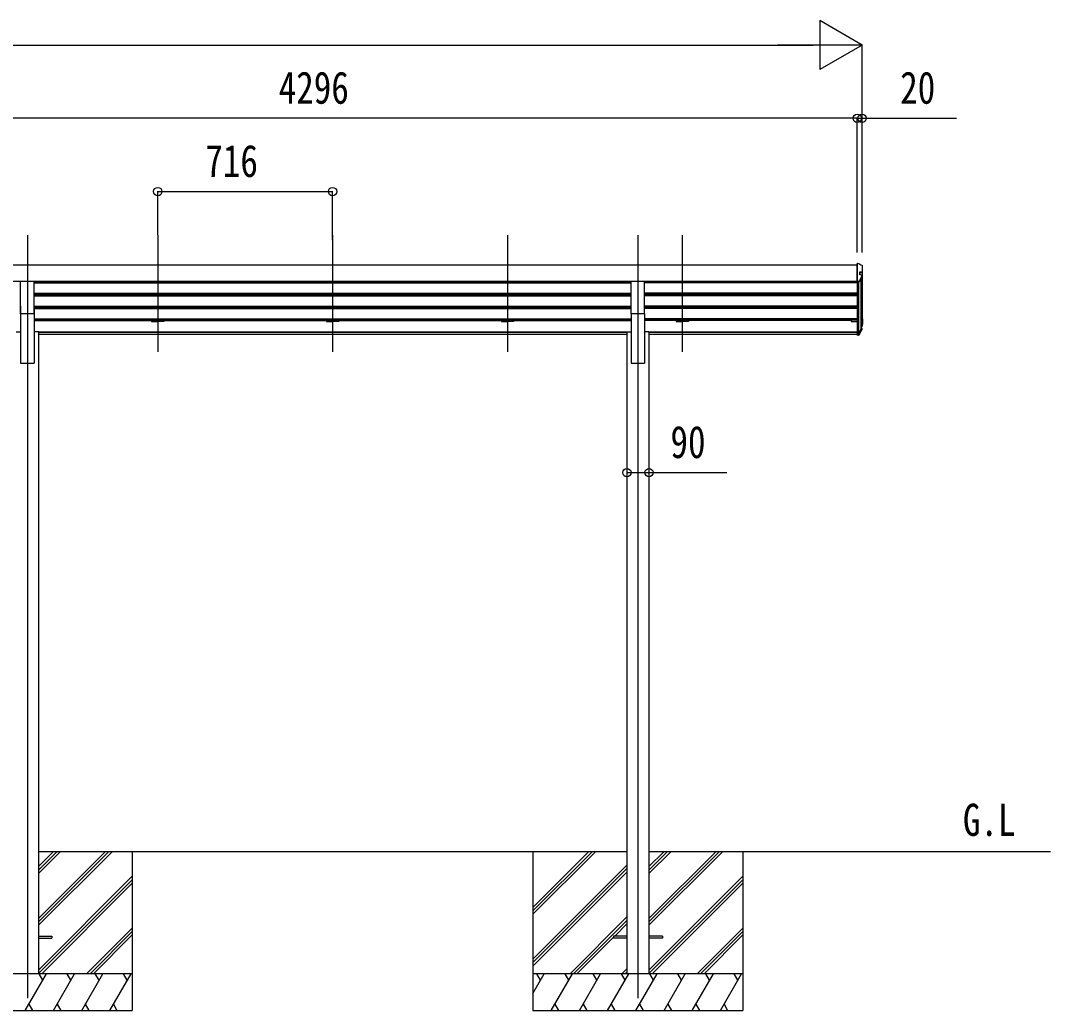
# Model space of a CAD drawing. Units: millimetres, scale not verified. Extents: x -16820 to 16820, y -11880 to 11880.
# Drawn here: x -1487 to 2729, y -6850 to -2797 of the extents above; entities that cross this region are included whole.
import ezdxf
from ezdxf.enums import TextEntityAlignment as Align

# ---------------------------------------------------------------- set-up
doc = ezdxf.new("R2010")
doc.units = ezdxf.units.MM
doc.header["$LTSCALE"] = 50
for name, color, linetype in [('0-2_USER1', 3, 'Continuous'), ('0-4_YKK_12', 2, 'Continuous'), ('0-5_YKK_13', 4, 'Continuous'), ('0-6_YKK_A1', 4, 'Continuous'), ('0-7_YKK_D', 6, 'Continuous')]:
    doc.layers.add(name, color=color, linetype=linetype)
doc.styles.add('ＭＳ ゴシック', font='')
doc.styles.get('ＭＳ ゴシック').set_extended_font_data('MS Gothic')

msp = doc.modelspace()

# ---------------------------------------------------------------- linework, layer by layer
at = {"layer": '0-4_YKK_12'}
for p, q in [((-1459.72, -3675.6), (-1459.72, -4153.12)), ((-925.91, -3675.6), (-925.91, -4153.12)), ((-209.91, -3675.6), (-209.91, -4153.12)), ((506.09, -3675.6), (506.09, -4153.12)), ((1040.28, -3675.6), (1040.28, -4153.12)), ((1222.09, -3675.6), (1222.09, -4153.12)), ((-1459.72, -4106.44), (-1459.72, -6800.01)), ((1040.28, -4106.44), (1040.28, -6800.01))]:
    msp.add_line(p, q, dxfattribs=at)
at = {"layer": '0-5_YKK_13'}
for p, q in [((1939.1, -3790.81), (1938.08, -3790.81)), ((1938.08, -3864.88), (1938.08, -3790.81)), ((1958.08, -3829.7), (1949.28, -3829.7)), ((1960.08, -3823.14), (1960.08, -3802.11)), ((1960.08, -3827.71), (1960.08, -3823.14)), ((-1487.22, -3997.44), (-1487.22, -3865.64)), ((-1432.22, -3865.64), (-1487.22, -3865.64)), ((-1432.22, -3997.44), (-1432.22, -3865.64)), ((1012.78, -3997.44), (1012.78, -3865.64)), ((1067.78, -3865.64), (1012.78, -3865.64)), ((1067.78, -3997.44), (1067.78, -3865.64)), ((1944.09, -3864.88), (1938.08, -3864.88)), ((1944.09, -3867.99), (1938.08, -3867.99)), ((1957.47, -3845.61), (1945.85, -3866.95)), ((1957.71, -3840.48), (1957.71, -3844.66)), ((-1432.22, -3997.44), (-1487.22, -3997.44)), ((1067.78, -3997.44), (1012.78, -3997.44)), ((1958.08, -4039.67), (1953.31, -4039.67)), ((1958.08, -4041.16), (1953.31, -4041.16)), ((1953.31, -4047.7), (1958.08, -4047.7)), ((1958.58, -4018.26), (1958.58, -4039.18)), ((1960.08, -4018.26), (1960.08, -4039.18)), ((1960.08, -4045.74), (1960.08, -4039.18)), ((1938.08, -4077.96), (1938.08, -4077.69)), ((1944.09, -4077.96), (1938.08, -4077.96)), ((1938.08, -4079.45), (1938.08, -4077.96)), ((1938.08, -4084.55), (1938.08, -4079.45)), ((1944.09, -4079.45), (1938.08, -4079.45)), ((1944.09, -4084.55), (1938.08, -4084.55)), ((1954.96, -4058.02), (1944.36, -4077.47)), ((1956.15, -4056.36), (1944.53, -4077.7)), ((1957.47, -4057.07), (1945.85, -4078.41)), ((1953.11, -4054.09), (1955.82, -4054.14)), ((1953.11, -4055.49), (1955.74, -4055.63)), ((1953.11, -4056.01), (1955.74, -4056.15)), ((1957.71, -4056.12), (1957.71, -4062.28)), ((-1414.52, -6545.45), (-1359.52, -6545.45)), ((-1414.52, -6554.45), (-1359.52, -6554.45)), ((-1359.52, -6545.45), (-1359.52, -6554.45)), ((940.08, -6545.45), (940.08, -6554.45)), ((995.08, -6545.45), (940.08, -6545.45)), ((995.08, -6554.45), (940.08, -6554.45)), ((1140.48, -6545.45), (1085.48, -6545.45)), ((1140.48, -6554.45), (1085.48, -6554.45)), ((1140.48, -6545.45), (1140.48, -6554.45))]:
    msp.add_line(p, q, dxfattribs=at)
for points in [[(1939.1, -3790.81), (1939.75, -3790.91), (1940.01, -3791.02)], [(1949.28, -3838.08), (1949.28, -3825.16), (1958.08, -3825.16)], [(1957.47, -3845.61), (1957.65, -3845.14), (1957.71, -3844.66)], [(1955.08, -4057.55), (1955.05, -4057.79), (1954.96, -4058.02)]]:
    msp.add_lwpolyline(points, dxfattribs=at)
for centre, radius, start, end in [((1958.07, -3823.15), 2.01, 270.26972, 0.34354), ((1958.09, -3827.71), 2, 269.84307, 359.8422), ((1958.09, -3802.12), 1.99, 0.21727, 87.38971), ((1944.07, -3862.91), 1.98, 270.47308, 333.77211), ((1944.09, -3865.99), 2, 269.9369, 331.34316), ((1955.67, -3840.48), 2.05, 331.46438, 85.83854), ((1957.08, -4038.7), 0.996, 282.79822, 359.86716), ((1958.1, -4045.72), 1.98, 269.27462, 359.46746), ((1958.08, -4039.17), 0.499, 269.84307, 359.8422), ((1958.09, -4039.17), 2, 269.84307, 359.8422), ((1958.09, -4018.27), 1.99, 0.1468, 84.42053), ((1958.08, -4018.27), 0.498, 0.1468, 66.53744), ((1958.08, -4018.79), 0.498, 0.1468, 66.53744), ((1938.38, -4077.69), 0.298, 180.08028, 246.4037), ((1943.49, -4076.99), 1, 282.86823, 331.34595), ((1944.09, -4077.46), 0.5, 269.9369, 331.34316), ((1944.09, -4077.45), 2, 269.9369, 331.34316), ((1944.12, -4082.53), 2.02, 269.16071, 329.06047), ((1955.72, -4056.12), 0.497, 331.56379, 87.26156), ((1955.71, -4056.65), 0.5, 31.80059, 87.07178), ((1955.72, -4056.12), 1.99, 331.56379, 87.26156), ((1955.92, -4062.31), 1.79, 330.16188, 0.79479)]:
    msp.add_arc(centre, radius, start, end, dxfattribs=at)
for centre, major_axis, ratio, start_param, end_param in [((1970.83, -3818.52), (-222.61, 113.61), 0.042479, 4.7913614, 4.8729331), ((2082.65, -3818.52), (-2175.25, 113.38), 0.005463, 4.7699229, 4.7699711), ((1976.16, -3818.52), (61.55, 113.97), 0.043861, 1.7971426, 2.0027809), ((1353.95, -3818.52), (-2175.25, 113.38), 0.005463, 4.432326, 4.4354523), ((1976.16, -4017.54), (61.55, 113.97), 0.043861, 4.1183302, 4.3239685)]:
    msp.add_ellipse(centre, major_axis=major_axis, ratio=ratio, start_param=start_param, end_param=end_param, dxfattribs=at)
at = {"layer": '0-6_YKK_A1'}
for p, q in [((1938.08, -3792.02), (1938.08, -4080.59)), ((-2358.11, -3796.6), (1937.88, -3796.6)), ((1958.08, -3829.7), (1958.08, -4038.7)), ((-2358.1, -3863.2), (1937.88, -3863.2)), ((-1432.62, -3866.45), (1012.38, -3866.45)), ((-1432.62, -3871), (1012.38, -3871)), ((-950.91, -3871), (-950.91, -3866.56)), ((-900.91, -3871), (-900.91, -3866.56)), ((-234.91, -3871), (-234.91, -3866.56)), ((-184.91, -3871), (-184.91, -3866.56)), ((481.09, -3871), (481.09, -3866.56)), ((531.09, -3871), (531.09, -3866.56)), ((1937.88, -3866.45), (1067.38, -3866.45)), ((1067.38, -3866.56), (1937.88, -3866.56)), ((1937.88, -3871), (1067.38, -3871)), ((1197.09, -3871), (1197.09, -3866.56)), ((1247.09, -3871), (1247.09, -3866.56)), ((1912.88, -3871), (1912.88, -3866.56)), ((1944.08, -3867.99), (1944.09, -4077.79)), ((1953.11, -3853.61), (1953.11, -4061.04)), ((-1432.62, -3912.87), (1012.38, -3912.87)), ((-1432.62, -3914.37), (1012.38, -3914.37)), ((-1432.62, -3918.69), (1012.38, -3918.69)), ((-950.91, -3923.57), (-950.91, -3918.69)), ((-900.91, -3923.57), (-900.91, -3918.69)), ((-234.91, -3923.57), (-234.91, -3918.69)), ((-184.91, -3923.57), (-184.91, -3918.69)), ((481.09, -3923.57), (481.09, -3918.69)), ((531.09, -3923.57), (531.09, -3918.69)), ((1937.88, -3912.87), (1067.38, -3912.87)), ((1937.88, -3914.37), (1067.38, -3914.37)), ((1937.88, -3918.69), (1067.38, -3918.69)), ((1197.09, -3923.57), (1197.09, -3918.69)), ((1247.09, -3923.57), (1247.09, -3918.69)), ((1912.88, -3923.57), (1912.88, -3918.69)), ((-1432.62, -3923.57), (1012.38, -3923.57)), ((1937.88, -3923.57), (1067.38, -3923.57)), ((-1487.22, -3965.55), (-1487.22, -4200.01)), ((-1432.62, -3965.45), (1012.38, -3965.45)), ((-1432.62, -3966.95), (1012.38, -3966.95)), ((-1432.62, -3971.26), (1012.38, -3971.26)), ((-1432.62, -3976.15), (1012.38, -3976.15)), ((-1432.22, -3965.55), (-1432.22, -4200.01)), ((-950.91, -3976.15), (-950.91, -3971.26)), ((-900.91, -3976.15), (-900.91, -3971.26)), ((-234.91, -3976.15), (-234.91, -3971.26)), ((-184.91, -3976.15), (-184.91, -3971.26)), ((481.09, -3976.15), (481.09, -3971.26)), ((531.09, -3976.15), (531.09, -3971.26)), ((1012.78, -3997.44), (1012.78, -4200.01)), ((1937.88, -3965.45), (1067.38, -3965.45)), ((1937.88, -3966.95), (1067.38, -3966.95)), ((1937.88, -3971.26), (1067.38, -3971.26)), ((1937.88, -3976.15), (1067.38, -3976.15)), ((1067.78, -3997.44), (1067.78, -4200.01)), ((1197.09, -3976.15), (1197.09, -3971.26)), ((1247.09, -3976.15), (1247.09, -3971.26)), ((1912.88, -3976.15), (1912.88, -3971.26)), ((-1432.62, -4018.03), (1012.38, -4018.03)), ((-1432.62, -4019.53), (1012.38, -4019.53)), ((-1432.62, -4023.84), (1012.38, -4023.84)), ((-1432.62, -4024.2), (481.09, -4024.2)), ((-950.91, -4023.84), (-950.91, -4029.36)), ((-950.91, -4023.84), (-950.91, -4029.36)), ((-950.91, -4029.36), (-925.91, -4029.36)), ((-900.91, -4029.36), (-925.91, -4029.36)), ((-900.91, -4023.84), (-900.91, -4029.36)), ((-900.91, -4023.84), (-900.91, -4029.36)), ((-234.91, -4023.84), (-234.91, -4029.36)), ((-234.91, -4023.84), (-234.91, -4029.36)), ((-234.91, -4029.36), (-209.91, -4029.36)), ((-184.91, -4029.36), (-209.91, -4029.36)), ((-184.91, -4023.84), (-184.91, -4029.36)), ((-184.91, -4023.84), (-184.91, -4029.36)), ((481.09, -4023.84), (481.09, -4029.36)), ((481.09, -4023.84), (481.09, -4029.36)), ((481.09, -4029.36), (506.09, -4029.36)), ((531.09, -4029.36), (506.09, -4029.36)), ((531.09, -4023.84), (531.09, -4029.36)), ((531.09, -4023.84), (531.09, -4029.36)), ((531.09, -4024.2), (1012.38, -4024.2)), ((1937.88, -4018.03), (1067.38, -4018.03)), ((1937.88, -4019.53), (1067.38, -4019.53)), ((1937.88, -4023.84), (1067.38, -4023.84)), ((1912.88, -4024.2), (1067.38, -4024.2)), ((1197.09, -4023.84), (1197.09, -4029.36)), ((1197.09, -4023.84), (1197.09, -4029.36)), ((1197.09, -4029.36), (1222.09, -4029.36)), ((1247.09, -4029.36), (1222.09, -4029.36)), ((1247.09, -4023.84), (1247.09, -4029.36)), ((1247.09, -4023.84), (1247.09, -4029.36)), ((1912.88, -4023.84), (1912.88, -4029.36)), ((1912.88, -4029.36), (1937.88, -4029.36)), ((-1504.92, -4071.01), (-1487.22, -4071.01)), ((-1414.52, -4071.01), (-1432.22, -4071.01)), ((-1414.52, -4071.01), (-1414.52, -6700.01)), ((-1414.52, -4071.43), (995.08, -4071.43)), ((-1414.52, -4072.84), (995.08, -4072.84)), ((-1414.52, -4080.52), (995.08, -4080.52)), ((995.08, -4071.01), (995.08, -6700.01)), ((995.08, -4071.01), (1012.78, -4071.01)), ((1085.48, -4071.01), (1067.78, -4071.01)), ((1085.48, -4071.01), (1085.48, -6700.01)), ((1085.48, -4071.43), (1938.08, -4071.43)), ((1085.48, -4072.84), (1184.95, -4072.84)), ((1085.48, -4080.52), (1463.87, -4080.52)), ((1114.09, -4080.52), (1938.08, -4080.52)), ((1117.75, -4072.84), (1938.08, -4072.84)), ((-1487.22, -4200.01), (-1432.22, -4200.01)), ((1012.78, -4200.01), (1067.78, -4200.01)), ((-1414.52, -6289.3), (-1325.17, -6199.95)), ((-1414.52, -6275.15), (-1339.31, -6199.95)), ((-1414.52, -6261.01), (-1353.46, -6199.95)), ((995.08, -6200.01), (-1414.52, -6200.01)), ((-1414.52, -6501.43), (-1113.1, -6200.01)), ((-1414.52, -6487.29), (-1127.24, -6200.01)), ((-1414.52, -6473.14), (-1141.38, -6200.01)), ((-1029.92, -6200.01), (-1029.92, -6849.95)), ((610.08, -6442.19), (852.32, -6199.95)), ((610.08, -6428.04), (838.17, -6199.95)), ((610.08, -6456.33), (866.4, -6200.01)), ((610.08, -6200.01), (610.08, -6849.95)), ((2729.21, -6200.01), (1085.08, -6200.01)), ((1085.48, -6289.3), (1174.83, -6199.95)), ((1085.48, -6275.15), (1160.68, -6199.95)), ((1085.48, -6261.01), (1146.54, -6199.95)), ((1085.48, -6501.43), (1386.9, -6200.01)), ((1085.48, -6487.29), (1372.76, -6200.01)), ((1085.48, -6473.14), (1358.62, -6200.01)), ((1470.08, -6200.01), (1470.08, -6849.95)), ((610.08, -6640.17), (995.08, -6255.18)), ((610.08, -6654.32), (995.08, -6269.32)), ((-1414.52, -6685.27), (-1029.92, -6300.68)), ((-1414.52, -6699.42), (-1029.92, -6314.82)), ((610.08, -6668.46), (995.08, -6283.46)), ((1085.48, -6685.27), (1470.08, -6300.68)), ((1085.48, -6699.42), (1470.08, -6314.82)), ((-1400.91, -6699.95), (-1029.92, -6328.96)), ((1099.09, -6699.95), (1470.08, -6328.96)), ((762.44, -6699.95), (995.08, -6467.31)), ((776.58, -6699.95), (995.08, -6481.45)), ((-1217.06, -6699.95), (-1029.92, -6512.81)), ((-1202.92, -6699.95), (-1029.92, -6526.95)), ((945.22, -6545.45), (995.08, -6495.59)), ((1282.94, -6699.95), (1470.08, -6512.81)), ((1297.08, -6699.95), (1470.08, -6526.95)), ((-1188.78, -6699.95), (-1029.92, -6541.09)), ((790.72, -6699.95), (940.08, -6550.59)), ((1311.22, -6699.95), (1470.08, -6541.09)), ((-1029.92, -6699.95), (-1889.92, -6699.95)), ((-1468.18, -6849.95), (-1381.58, -6699.95)), ((-1396.58, -6725.93), (-1411.58, -6699.95)), ((-1352.71, -6849.95), (-1266.11, -6699.95)), ((-1281.11, -6725.93), (-1296.11, -6699.95)), ((-1237.24, -6849.95), (-1150.64, -6699.95)), ((-1166.12, -6726.75), (-1181.59, -6699.95)), ((-1121.77, -6849.95), (-1035.17, -6699.95)), ((-1050.65, -6726.75), (-1066.12, -6699.95)), ((1470.08, -6699.95), (610.08, -6699.95)), ((610.08, -6780.43), (656.54, -6699.95)), ((641.54, -6725.93), (626.54, -6699.95)), ((685.41, -6849.95), (772.01, -6699.95)), ((757.01, -6725.93), (742.01, -6699.95)), ((800.87, -6849.95), (887.48, -6699.95)), ((872.48, -6725.93), (857.47, -6699.95)), ((916.34, -6849.95), (1002.95, -6699.95)), ((987.94, -6725.93), (972.94, -6699.95)), ((974.57, -6699.95), (995.08, -6679.44)), ((988.71, -6699.95), (995.08, -6693.58)), ((1031.81, -6849.95), (1118.42, -6699.95)), ((1103.42, -6725.93), (1088.41, -6699.95)), ((1147.28, -6849.95), (1233.89, -6699.95)), ((1218.89, -6725.93), (1203.89, -6699.95)), ((1262.75, -6849.95), (1349.36, -6699.95)), ((1333.88, -6726.75), (1318.4, -6699.95)), ((1378.22, -6849.95), (1464.83, -6699.95)), ((1449.35, -6726.75), (1433.87, -6699.95)), ((-1453.18, -6823.97), (-1438.18, -6849.95)), ((-1337.71, -6823.97), (-1322.72, -6849.95)), ((-1222.72, -6824.79), (-1208.2, -6849.95)), ((-1107.25, -6824.79), (-1092.73, -6849.95)), ((700.4, -6823.97), (715.4, -6849.95)), ((815.87, -6823.97), (830.87, -6849.95)), ((931.34, -6823.97), (946.34, -6849.95)), ((1046.81, -6823.97), (1061.81, -6849.95)), ((1162.28, -6823.97), (1177.28, -6849.95)), ((1277.28, -6824.79), (1291.8, -6849.95)), ((1392.75, -6824.79), (1407.27, -6849.95)), ((-1889.92, -6849.95), (-1029.92, -6849.95)), ((610.08, -6849.95), (1470.08, -6849.95))]:
    msp.add_line(p, q, dxfattribs=at)
at = {"layer": '0-7_YKK_D'}
for p, q in [((1958.08, -2896.59), (1784.87, -2796.59)), ((1784.87, -2796.59), (1784.87, -2996.59)), ((-7189.92, -2896.59), (1758.08, -2896.59)), ((1958.08, -2896.59), (1611.67, -2896.59)), ((1958.08, -2896.59), (1784.87, -2996.59)), ((1958.08, -3746.6), (1958.08, -2895.59)), ((1938.08, -3196.59), (-2357.91, -3196.59)), ((1938.08, -3196.59), (1870.08, -3196.59)), ((1938.08, -3746.6), (1938.08, -3195.59)), ((1938.08, -3746.6), (1938.08, -3195.59)), ((1938.08, -3196.59), (1958.08, -3196.59)), ((1958.08, -3746.6), (1958.08, -3195.59)), ((1958.08, -3196.59), (2345.28, -3196.59)), ((-925.91, -3674.6), (-925.91, -3495.59)), ((-925.91, -3496.59), (-209.91, -3496.59)), ((-209.91, -3695.85), (-209.91, -3495.59))]:
    msp.add_line(p, q, dxfattribs=at)
msp.add_lwpolyline([(995.08, -4647.61), (1085.48, -4647.61), (1404.68, -4647.61)], dxfattribs=at)
for centre in [(1938.08, -3196.59), (1938.08, -3196.59), (1958.08, -3196.59), (-925.91, -3496.59), (-209.91, -3496.59), (995.08, -4647.61), (1085.48, -4647.61)]:
    msp.add_circle(centre, 17, dxfattribs=at)

# ---------------------------------------------------------------- texts
at = {"layer": '0-2_USER1', "style": 'ＭＳ ゴシック', "width": 0.8}
msp.add_text('G.L', height=132, dxfattribs=at).set_placement((2371, -6175), align=Align.BOTTOM_LEFT)
at = {"layer": '0-7_YKK_D', "style": 'ＭＳ ゴシック', "width": 0.8}
for s, p in [('4296', (-430.71, -3176.59)), ('20', (2114.08, -3176.59)), ('716', (-731.11, -3476.59)), ('90', (1173.48, -4627.61))]:
    msp.add_text(s, height=132, dxfattribs=at).set_placement(p, align=Align.BOTTOM_LEFT)

doc.saveas('drawing.dxf')
